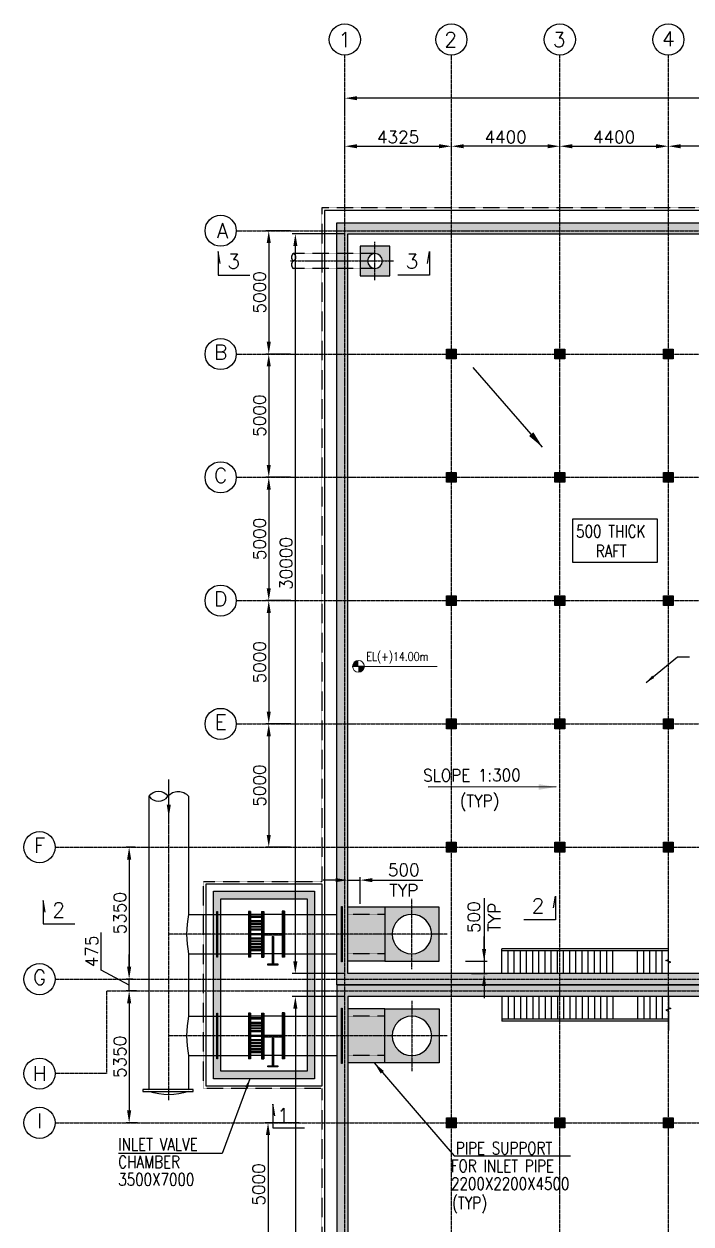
# Model space of a CAD drawing. Header units: millimetres. Extents: x -7644 to 230040, y 17031 to 222323.
# Drawn here: x 589 to 27644, y 173661 to 222323 of the extents above; entities that cross this region are included whole.
import ezdxf
from ezdxf.enums import TextEntityAlignment as Align

# ---------------------------------------------------------------- set-up
doc = ezdxf.new("R2010")
doc.units = ezdxf.units.MM
doc.header["$LTSCALE"] = 4
doc.header["$MEASUREMENT"] = 0
doc.header["$PDMODE"] = 34
for name, pattern in [('CENTER', [2, 1.25, -0.25, 0.25, -0.25]), ('DASHED', [0.75, 0.5, -0.25]), ('HIDDEN', [0.375, 0.25, -0.125])]:
    doc.linetypes.add(name, pattern=pattern)
doc.layers.add('C - E - Text 2.5', color=3, linetype='CENTER', lineweight=35)
doc.layers.add('Object', color=7, linetype='Continuous', lineweight=0)
for name, color, linetype in [('CENTER', 252, 'CENTER'), ('COLUMN', 7, 'Continuous'), ('DIM', 8, 'Continuous'), ('GD NAME', 6, 'CENTER'), ('GRID', 8, 'CENTER'), ('HATCH', 253, 'Continuous'), ('MOTOR', 252, 'Continuous'), ('PCC', 8, 'HIDDEN'), ('PIPE LINE(MOTOR)', 142, 'Continuous'), ('RCC WALL', 7, 'Continuous'), ('SHADE', 5, 'Continuous'), ('txt-1', 7, 'Continuous'), ('txt-2', 7, 'Continuous')]:
    doc.layers.add(name, color=color, linetype=linetype)
doc.styles.add('Mano', font='romand.shx', dxfattribs={"height": 3})
doc.styles.add('ROMANS', font='ROMANS')
doc.dimstyles.new('1-75N', dxfattribs={"dimscale": 75, "dimtxt": 5, "dimasz": 5, "dimexe": 1.25, "dimexo": 1.25, "dimgap": 1.25, "dimtad": 1, "dimdec": 0, "dimdsep": 46, "dimtxsty": 'ROMANS', "dimcen": 1, "dimclrd": 8, "dimclre": 8, "dimclrt": 5, "dimadec": 0, "dimazin": 0, "dimtfac": 1, "dimtdec": 0, "dimtmove": 0, "dimatfit": 3, "dimfxl": 1, "dimarcsym": 0})

# ---------------------------------------------------------------- blocks, each defined once
blk = doc.blocks.new('*D92')
at = {"layer": 'DEFPOINTS', "color": 0, "transparency": 16777216}
for p in [(13725, 182890), (11596, 152891), (13725, 152891)]:
    blk.add_point(p, dxfattribs=at)
at = {"layer": 'DIM', "color": 8, "lineweight": -2, "transparency": 16777216}
for p, q in [((13600, 182890), (11471, 182890)), ((11596, 182390), (11596, 153391)), ((13600, 152891), (11471, 152891))]:
    blk.add_line(p, q, dxfattribs=at)
at = {"layer": 'DIM', "color": 8, "transparency": 16777216}
for points in [[(11512, 182390), (11679, 182390), (11596, 182890)], [(11512, 153391), (11679, 153391), (11596, 152891)]]:
    blk.add_solid(points, dxfattribs=at)
at = {"layer": 'DIM', "color": 5, "transparency": 16777216, "insert": (11221, 166260), "char_height": 500, "attachment_point": 5, "rotation": 90, "style": 'ROMANS'}
blk.add_mtext('30000', dxfattribs=at)
blk = doc.blocks.new('*D94')
at = {"layer": 'DEFPOINTS', "color": 0, "transparency": 16777216}
for p in [(18377, 184315), (18618, 183815), (19252, 183815)]:
    blk.add_point(p, dxfattribs=at)
at = {"layer": 'DIM', "color": 8, "lineweight": -2, "transparency": 16777216}
for p, q in [((19252, 186871), (19252, 184315)), ((19252, 184815), (19252, 185315)), ((18502, 184315), (19377, 184315)), ((19252, 184315), (19252, 183815)), ((19252, 184315), (19252, 183815)), ((18743, 183815), (19377, 183815)), ((19252, 183315), (19252, 182815))]:
    blk.add_line(p, q, dxfattribs=at)
at = {"layer": 'DIM', "color": 8, "transparency": 16777216}
for points in [[(19169, 184815), (19336, 184815), (19252, 184315)], [(19169, 183315), (19336, 183315), (19252, 183815)]]:
    blk.add_solid(points, dxfattribs=at)
at = {"layer": 'DIM', "color": 5, "transparency": 16777216, "insert": (19252, 186103), "char_height": 500, "attachment_point": 5, "rotation": 90, "style": 'ROMANS'}
blk.add_mtext('500\\PTYP', dxfattribs=at)
blk = doc.blocks.new('*D95')
at = {"layer": 'DEFPOINTS', "color": 0, "transparency": 16777216}
for p in [(13725, 187605), (13725, 186772), (14225, 186515)]:
    blk.add_point(p, dxfattribs=at)
at = {"layer": 'DIM', "color": 8, "lineweight": -2, "transparency": 16777216}
for p, q in [((13225, 187605), (12725, 187605)), ((13725, 186897), (13725, 187730)), ((13725, 187605), (14225, 187605)), ((14225, 186640), (14225, 187730)), ((14725, 187605), (16761, 187605))]:
    blk.add_line(p, q, dxfattribs=at)
at = {"layer": 'DIM', "color": 8, "transparency": 16777216}
for points in [[(13225, 187689), (13225, 187522), (13725, 187605)], [(14725, 187689), (14725, 187522), (14225, 187605)]]:
    blk.add_solid(points, dxfattribs=at)
at = {"layer": 'DIM', "color": 5, "transparency": 16777216, "insert": (15993, 187605), "char_height": 500, "attachment_point": 5, "style": 'ROMANS'}
blk.add_mtext('500\\PTYP', dxfattribs=at)
blk = doc.blocks.new('*D96')
at = {"layer": 'DEFPOINTS', "color": 0, "transparency": 16777216}
for p in [(4854, 183590), (5123, 183590), (5123, 183115)]:
    blk.add_point(p, dxfattribs=at)
at = {"layer": 'DIM', "color": 8, "lineweight": -2, "transparency": 16777216}
for p, q in [((3715, 183948), (3715, 185484)), ((4854, 184090), (4854, 184590)), ((4854, 183353), (3715, 183948)), ((4998, 183590), (4729, 183590)), ((4854, 183115), (4854, 183590)), ((4854, 183115), (4854, 183590)), ((4998, 183115), (4729, 183115)), ((4854, 182615), (4854, 182115))]:
    blk.add_line(p, q, dxfattribs=at)
at = {"layer": 'DIM', "color": 8, "transparency": 16777216}
for points in [[(4771, 184090), (4938, 184090), (4854, 183590)], [(4771, 182615), (4938, 182615), (4854, 183115)]]:
    blk.add_solid(points, dxfattribs=at)
at = {"layer": 'DIM', "color": 5, "transparency": 16777216, "insert": (3340, 184716), "char_height": 500, "attachment_point": 5, "rotation": 90, "style": 'ROMANS'}
blk.add_mtext('475', dxfattribs=at)
blk = doc.blocks.new('A$C472B03D5')
at = {"layer": 'DIM'}
h = blk.add_hatch(color=1, dxfattribs=at)
h.dxf.hatch_style = 1
h.paths.add_polyline_path([(0, 0), (-238, 0), (-238, -238, 0.414214)])
h.paths.add_polyline_path([(-238, 0), (-238, 238, 0.414214), (-476, 0)])
at = {"layer": 'DIM', "color": 1}
blk.add_line((0, 0), (-476, 0), dxfattribs=at)
at = {"layer": 'Object'}
blk.add_lwpolyline([(0, 0), (2950, 0)], dxfattribs=at)
blk.add_circle((-238, 0), 238, dxfattribs=at)
blk = doc.blocks.new('*D97')
at = {"layer": 'DEFPOINTS', "color": 0, "transparency": 16777216}
for p in [(11525, 213940), (10517, 208940), (11525, 208940)]:
    blk.add_point(p, dxfattribs=at)
at = {"layer": 'DIM', "color": 8, "lineweight": -2, "transparency": 16777216}
for p, q in [((11400, 213940), (10392, 213940)), ((10517, 213440), (10517, 209440)), ((11400, 208940), (10392, 208940))]:
    blk.add_line(p, q, dxfattribs=at)
at = {"layer": 'DIM', "color": 8, "transparency": 16777216}
for points in [[(10434, 213440), (10600, 213440), (10517, 213940)], [(10434, 209440), (10600, 209440), (10517, 208940)]]:
    blk.add_solid(points, dxfattribs=at)
at = {"layer": 'DIM', "color": 5, "transparency": 16777216, "insert": (10142, 211440), "char_height": 500, "attachment_point": 5, "rotation": 90, "style": 'ROMANS'}
blk.add_mtext('5000', dxfattribs=at)
blk = doc.blocks.new('*D98')
at = {"layer": 'DEFPOINTS', "color": 0, "transparency": 16777216}
for p in [(11525, 208940), (10517, 203940), (11525, 203940)]:
    blk.add_point(p, dxfattribs=at)
at = {"layer": 'DIM', "color": 8, "lineweight": -2, "transparency": 16777216}
for p, q in [((11400, 208940), (10392, 208940)), ((10517, 208440), (10517, 204440)), ((11400, 203940), (10392, 203940))]:
    blk.add_line(p, q, dxfattribs=at)
at = {"layer": 'DIM', "color": 8, "transparency": 16777216}
for points in [[(10434, 208440), (10600, 208440), (10517, 208940)], [(10434, 204440), (10600, 204440), (10517, 203940)]]:
    blk.add_solid(points, dxfattribs=at)
at = {"layer": 'DIM', "color": 5, "transparency": 16777216, "insert": (10142, 206440), "char_height": 500, "attachment_point": 5, "rotation": 90, "style": 'ROMANS'}
blk.add_mtext('5000', dxfattribs=at)
blk = doc.blocks.new('*D128')
at = {"layer": 'DEFPOINTS', "color": 0, "transparency": 16777216}
for p in [(11525, 203940), (10517, 198940), (11537, 198940)]:
    blk.add_point(p, dxfattribs=at)
at = {"layer": 'DIM', "color": 8, "lineweight": -2, "transparency": 16777216}
for p, q in [((11400, 203940), (10392, 203940)), ((10517, 203440), (10517, 199440)), ((11412, 198940), (10392, 198940))]:
    blk.add_line(p, q, dxfattribs=at)
at = {"layer": 'DIM', "color": 8, "transparency": 16777216}
for points in [[(10434, 203440), (10600, 203440), (10517, 203940)], [(10434, 199440), (10600, 199440), (10517, 198940)]]:
    blk.add_solid(points, dxfattribs=at)
at = {"layer": 'DIM', "color": 5, "transparency": 16777216, "insert": (10142, 201440), "char_height": 500, "attachment_point": 5, "rotation": 90, "style": 'ROMANS'}
blk.add_mtext('5000', dxfattribs=at)
blk = doc.blocks.new('*D129')
at = {"layer": 'DEFPOINTS', "color": 0, "transparency": 16777216}
for p in [(11525, 198940), (10517, 193940), (11537, 193940)]:
    blk.add_point(p, dxfattribs=at)
at = {"layer": 'DIM', "color": 8, "lineweight": -2, "transparency": 16777216}
for p, q in [((11400, 198940), (10392, 198940)), ((10517, 198440), (10517, 194440)), ((11412, 193940), (10392, 193940))]:
    blk.add_line(p, q, dxfattribs=at)
at = {"layer": 'DIM', "color": 8, "transparency": 16777216}
for points in [[(10434, 198440), (10600, 198440), (10517, 198940)], [(10434, 194440), (10600, 194440), (10517, 193940)]]:
    blk.add_solid(points, dxfattribs=at)
at = {"layer": 'DIM', "color": 5, "transparency": 16777216, "insert": (10142, 196440), "char_height": 500, "attachment_point": 5, "rotation": 90, "style": 'ROMANS'}
blk.add_mtext('5000', dxfattribs=at)
blk = doc.blocks.new('*D99')
at = {"layer": 'DEFPOINTS', "color": 0, "transparency": 16777216}
for p in [(11525, 193940), (10517, 188940), (11525, 188940)]:
    blk.add_point(p, dxfattribs=at)
at = {"layer": 'DIM', "color": 8, "lineweight": -2, "transparency": 16777216}
for p, q in [((11400, 193940), (10392, 193940)), ((10517, 193440), (10517, 189440)), ((11400, 188940), (10392, 188940))]:
    blk.add_line(p, q, dxfattribs=at)
at = {"layer": 'DIM', "color": 8, "transparency": 16777216}
for points in [[(10434, 193440), (10600, 193440), (10517, 193940)], [(10434, 189440), (10600, 189440), (10517, 188940)]]:
    blk.add_solid(points, dxfattribs=at)
at = {"layer": 'DIM', "color": 5, "transparency": 16777216, "insert": (10142, 191440), "char_height": 500, "attachment_point": 5, "rotation": 90, "style": 'ROMANS'}
blk.add_mtext('5000', dxfattribs=at)
blk = doc.blocks.new('*D100')
at = {"layer": 'DEFPOINTS', "color": 0, "transparency": 16777216}
for p in [(5220, 188940), (4854, 183590), (5123, 183590)]:
    blk.add_point(p, dxfattribs=at)
at = {"layer": 'DIM', "color": 8, "lineweight": -2, "transparency": 16777216}
for p, q in [((5095, 188940), (4729, 188940)), ((4854, 188440), (4854, 184090)), ((4998, 183590), (4729, 183590))]:
    blk.add_line(p, q, dxfattribs=at)
at = {"layer": 'DIM', "color": 8, "transparency": 16777216}
for points in [[(4771, 188440), (4938, 188440), (4854, 188940)], [(4771, 184090), (4938, 184090), (4854, 183590)]]:
    blk.add_solid(points, dxfattribs=at)
at = {"layer": 'DIM', "color": 5, "transparency": 16777216, "insert": (4479, 186265), "char_height": 500, "attachment_point": 5, "rotation": 90, "style": 'ROMANS'}
blk.add_mtext('5350', dxfattribs=at)
blk = doc.blocks.new('*D101')
at = {"layer": 'DEFPOINTS', "color": 0, "transparency": 16777216}
for p in [(5275, 183115), (4854, 177765), (5323, 177765)]:
    blk.add_point(p, dxfattribs=at)
at = {"layer": 'DIM', "color": 8, "lineweight": -2, "transparency": 16777216}
for p, q in [((5150, 183115), (4729, 183115)), ((4854, 182615), (4854, 178265)), ((5198, 177765), (4729, 177765))]:
    blk.add_line(p, q, dxfattribs=at)
at = {"layer": 'DIM', "color": 8, "transparency": 16777216}
for points in [[(4771, 182615), (4938, 182615), (4854, 183115)], [(4771, 178265), (4938, 178265), (4854, 177765)]]:
    blk.add_solid(points, dxfattribs=at)
at = {"layer": 'DIM', "color": 5, "transparency": 16777216, "insert": (4479, 180440), "char_height": 500, "attachment_point": 5, "rotation": 90, "style": 'ROMANS'}
blk.add_mtext('5350', dxfattribs=at)
blk = doc.blocks.new('*D102')
at = {"layer": 'DEFPOINTS', "color": 0, "transparency": 16777216}
for p in [(11877, 177765), (10487, 172765), (11525, 172765)]:
    blk.add_point(p, dxfattribs=at)
at = {"layer": 'DIM', "color": 8, "lineweight": -2, "transparency": 16777216}
for p, q in [((11752, 177765), (10362, 177765)), ((10487, 177265), (10487, 173265)), ((11400, 172765), (10362, 172765))]:
    blk.add_line(p, q, dxfattribs=at)
at = {"layer": 'DIM', "color": 8, "transparency": 16777216}
for points in [[(10403, 177265), (10570, 177265), (10487, 177765)], [(10403, 173265), (10570, 173265), (10487, 172765)]]:
    blk.add_solid(points, dxfattribs=at)
at = {"layer": 'DIM', "color": 5, "transparency": 16777216, "insert": (10112, 175265), "char_height": 500, "attachment_point": 5, "rotation": 90, "style": 'ROMANS'}
blk.add_mtext('5000', dxfattribs=at)
blk = doc.blocks.new('COL-AECS')
at = {"layer": 'HATCH'}
h = blk.add_hatch(color=256, dxfattribs=at)
h.dxf.hatch_style = 1
h.paths.add_polyline_path([(200, 200), (200, -200), (-200, -200), (-200, 200)])
at = {"layer": 'RCC WALL'}
blk.add_lwpolyline([(-200, -200), (200, -200), (200, 200), (-200, 200)], close=True, dxfattribs=at)
blk = doc.blocks.new('*D115')
at = {"layer": 'DEFPOINTS', "color": 0, "transparency": 16777216}
for p in [(17925, 217366), (13600, 216941), (17925, 216941)]:
    blk.add_point(p, dxfattribs=at)
at = {"layer": 'DIM', "color": 8, "lineweight": -2, "transparency": 16777216}
for p, q in [((13600, 217066), (13600, 217491)), ((14100, 217366), (17425, 217366)), ((17925, 217066), (17925, 217491))]:
    blk.add_line(p, q, dxfattribs=at)
at = {"layer": 'DIM', "color": 8, "transparency": 16777216}
for points in [[(14100, 217449), (14100, 217282), (13600, 217366)], [(17425, 217449), (17425, 217282), (17925, 217366)]]:
    blk.add_solid(points, dxfattribs=at)
at = {"layer": 'DIM', "color": 5, "transparency": 16777216, "insert": (15763, 217741), "char_height": 500, "attachment_point": 5, "style": 'ROMANS'}
blk.add_mtext('4325', dxfattribs=at)
blk = doc.blocks.new('*D116')
at = {"layer": 'DEFPOINTS', "color": 0, "transparency": 16777216}
for p in [(13600, 219315), (13600, 218533), (56950, 218408)]:
    blk.add_point(p, dxfattribs=at)
at = {"layer": 'DIM', "color": 8, "lineweight": -2, "transparency": 16777216}
for p, q in [((13600, 218658), (13600, 219440)), ((56450, 219315), (14100, 219315)), ((56950, 218533), (56950, 219440))]:
    blk.add_line(p, q, dxfattribs=at)
at = {"layer": 'DIM', "color": 8, "transparency": 16777216}
for points in [[(14100, 219398), (14100, 219232), (13600, 219315)], [(56450, 219398), (56450, 219232), (56950, 219315)]]:
    blk.add_solid(points, dxfattribs=at)
at = {"layer": 'DIM', "color": 5, "transparency": 16777216, "insert": (33657, 219690), "char_height": 500, "attachment_point": 5, "style": 'ROMANS'}
blk.add_mtext('43350', dxfattribs=at)
blk = doc.blocks.new('*D117')
at = {"layer": 'DEFPOINTS', "color": 0, "transparency": 16777216}
for p in [(17925, 217366), (17925, 216941), (22325, 216941)]:
    blk.add_point(p, dxfattribs=at)
at = {"layer": 'DIM', "color": 8, "lineweight": -2, "transparency": 16777216}
for p, q in [((17925, 217066), (17925, 217491)), ((21825, 217366), (18425, 217366)), ((22325, 217066), (22325, 217491))]:
    blk.add_line(p, q, dxfattribs=at)
at = {"layer": 'DIM', "color": 8, "transparency": 16777216}
for points in [[(18425, 217449), (18425, 217282), (17925, 217366)], [(21825, 217449), (21825, 217282), (22325, 217366)]]:
    blk.add_solid(points, dxfattribs=at)
at = {"layer": 'DIM', "color": 5, "transparency": 16777216, "insert": (20125, 217741), "char_height": 500, "attachment_point": 5, "style": 'ROMANS'}
blk.add_mtext('4400', dxfattribs=at)
blk = doc.blocks.new('*D118')
at = {"layer": 'DEFPOINTS', "color": 0, "transparency": 16777216}
for p in [(26725, 217366), (22325, 216941), (26725, 216941)]:
    blk.add_point(p, dxfattribs=at)
at = {"layer": 'DIM', "color": 8, "lineweight": -2, "transparency": 16777216}
for p, q in [((22325, 217066), (22325, 217491)), ((22825, 217366), (26225, 217366)), ((26725, 217066), (26725, 217491))]:
    blk.add_line(p, q, dxfattribs=at)
at = {"layer": 'DIM', "color": 8, "transparency": 16777216}
for points in [[(22825, 217449), (22825, 217282), (22325, 217366)], [(26225, 217449), (26225, 217282), (26725, 217366)]]:
    blk.add_solid(points, dxfattribs=at)
at = {"layer": 'DIM', "color": 5, "transparency": 16777216, "insert": (24525, 217741), "char_height": 500, "attachment_point": 5, "style": 'ROMANS'}
blk.add_mtext('4400', dxfattribs=at)
blk = doc.blocks.new('*D119')
at = {"layer": 'DEFPOINTS', "color": 0, "transparency": 16777216}
for p in [(26725, 217366), (26725, 216941), (31125, 216941)]:
    blk.add_point(p, dxfattribs=at)
at = {"layer": 'DIM', "color": 8, "lineweight": -2, "transparency": 16777216}
for p, q in [((26725, 217066), (26725, 217491)), ((30625, 217366), (27225, 217366)), ((31125, 217066), (31125, 217491))]:
    blk.add_line(p, q, dxfattribs=at)
at = {"layer": 'DIM', "color": 8, "transparency": 16777216}
for points in [[(27225, 217449), (27225, 217282), (26725, 217366)], [(30625, 217449), (30625, 217282), (31125, 217366)]]:
    blk.add_solid(points, dxfattribs=at)
at = {"layer": 'DIM', "color": 5, "transparency": 16777216, "insert": (28925, 217741), "char_height": 500, "attachment_point": 5, "style": 'ROMANS'}
blk.add_mtext('4400', dxfattribs=at)
blk = doc.blocks.new('*D126')
at = {"layer": 'DEFPOINTS', "color": 0, "transparency": 16777216}
for p in [(11596, 213815), (13725, 213815), (13725, 183815)]:
    blk.add_point(p, dxfattribs=at)
at = {"layer": 'DIM', "color": 8, "lineweight": -2, "transparency": 16777216}
for p, q in [((13600, 213815), (11471, 213815)), ((11596, 184315), (11596, 213315)), ((13600, 183815), (11471, 183815))]:
    blk.add_line(p, q, dxfattribs=at)
at = {"layer": 'DIM', "color": 8, "transparency": 16777216}
for points in [[(11512, 213315), (11679, 213315), (11596, 213815)], [(11512, 184315), (11679, 184315), (11596, 183815)]]:
    blk.add_solid(points, dxfattribs=at)
at = {"layer": 'DIM', "color": 5, "transparency": 16777216, "insert": (11221, 200446), "char_height": 500, "attachment_point": 5, "rotation": 90, "style": 'ROMANS'}
blk.add_mtext('30000', dxfattribs=at)
blk = doc.blocks.new('A$C0DDC0B59')
at = {"layer": 'HATCH'}
h = blk.add_hatch(color=256, dxfattribs=at)
h.dxf.hatch_style = 1
h.paths.add_polyline_path([(-300, 0), (-450, 0, -0.556523), (200, 403), (200, 224, 0.648232)], flags=17)
h.paths.add_polyline_path([(-335, -300), (200, -300), (200, -224, 0.213422), (300, 0), (450, 0, -0.6885)])
h.paths.add_polyline_path([(450, 0), (300, 0, 0.213422), (200, 224), (200, 403, -0.284915)], flags=17)
h.paths.add_polyline_path([(0, -300), (-335, -300, -0.184483), (-450, 0), (-300, 0, 0.414214)])
h.paths.add_polyline_path([(200, -300), (0, -300, 0.184483), (200, -224)], flags=17)
h.paths.add_polyline_path([(-300, -600), (-600, -600), (-600, -300), (-335, -300, 0.027731), (-300, -335)])
h.paths.add_polyline_path([(600, -600), (300, -600), (300, -335, 0.213305), (450, 0), (600, 0)])
h.paths.add_polyline_path([(600, 0), (450, 0, 0.284915), (200, 403), (200, 600), (600, 600)])
h.paths.add_polyline_path([(200, 403, 0.556523), (-450, 0), (-600, 0), (-600, 600), (200, 600)])
h.paths.add_polyline_path([(-335, -300), (-600, -300), (-600, 0), (-450, 0, 0.184483)])
h.paths.add_polyline_path([(300, -600), (-300, -600), (-300, -335, 0.382222), (300, -335)])
at = {"layer": 'CENTER', "ltscale": 0.1}
for points in [[(0, -3444), (0, 749)], [(-778, 0), (773, 0)]]:
    blk.add_lwpolyline(points, dxfattribs=at)
at = {"layer": 'PIPE LINE(MOTOR)', "linetype": 'HIDDEN'}
for points in [[(-300, 0), (-300, -3303)], [(300, 0), (300, -3303)]]:
    blk.add_lwpolyline(points, dxfattribs=at)
at = {"layer": 'PIPE LINE(MOTOR)'}
for points in [[(300, -3303, 0.563333), (0, -3303, -0.563333), (-300, -3303, -1.111131)], [(300, -3303, -0.563333), (0, -3303)]]:
    blk.add_lwpolyline(points, format="xyb", dxfattribs=at)
blk.add_circle((0, 0), 300, dxfattribs=at)
at = {"layer": 'RCC WALL'}
blk.add_lwpolyline([(-600, 600), (600, 600), (600, -600), (-600, -600)], close=True, dxfattribs=at)
blk = doc.blocks.new('A$C6D820411')
at = {"layer": 'HATCH'}
h = blk.add_hatch(color=256, dxfattribs=at)
h.dxf.hatch_style = 1
h.paths.add_polyline_path([(-964, 1350), (-964, -150), (1236, -150), (1236, 1350)])
h = blk.add_hatch(color=256, dxfattribs=at)
h.dxf.hatch_style = 1
h.paths.add_polyline_path([(3161, 1350), (3161, -150), (5361, -150), (5361, 1350)])
h = blk.add_hatch(color=256, dxfattribs=at)
h.dxf.hatch_style = 1
edge = h.paths.add_edge_path(flags=16)
edge.add_arc((136, -1250), 800, -90, 270, ccw=False)
h.paths.add_polyline_path([(-964, -150), (1236, -150), (1236, -2350), (-964, -2350)])
h = blk.add_hatch(color=256, dxfattribs=at)
h.dxf.hatch_style = 1
edge = h.paths.add_edge_path(flags=16)
edge.add_arc((4261, -1250), 800, -90, 270, ccw=False)
h.paths.add_polyline_path([(5361, -150), (3161, -150), (3161, -2350), (5361, -2350)])
at = {"layer": 'CENTER'}
for points in [[(6870, 8615), (-4657, 8615)], [(136, -2678), (136, 8615)], [(4261, -2678), (4261, 8615)], [(1562, -1250), (-1289, -1250)], [(2836, -1250), (5687, -1250)]]:
    blk.add_lwpolyline(points, dxfattribs=at)
at = {"layer": 'MOTOR'}
for p, q in [((-787, 5295), (-787, 5383)), ((-787, 5383), (1074, 5383)), ((1074, 5295), (1074, 5383)), ((3338, 5295), (3338, 5383)), ((3338, 5383), (5199, 5383)), ((5199, 5295), (5199, 5383)), ((-787, 5339), (1074, 5339)), ((-787, 5295), (1074, 5295)), ((-664, 4850, 0), (-664, 5295, 0)), ((-597, 4850), (-597, 5295)), ((-579, 4850), (-579, 5295)), ((-542, 4850), (-542, 5295)), ((-407, 4850), (-407, 5295)), ((-406, 4850), (-406, 5295)), ((-369, 4850), (-369, 5295)), ((-294, 4850), (-294, 5295)), ((-293, 4850), (-293, 5295)), ((-256, 4850), (-256, 5295)), ((-180, 4850), (-180, 5295)), ((-143, 4850), (-143, 5295)), ((-63, 4850), (-63, 5295)), ((-26, 4850), (-26, 5295)), ((127, 4850), (127, 5295)), ((164, 4850), (164, 5295)), ((298, 4850), (298, 5295)), ((335, 4850), (335, 5295)), ((415, 4850), (415, 5295)), ((452, 4850), (452, 5295)), ((532, 4850), (532, 5295)), ((569, 4850), (569, 5295)), ((649, 4850), (649, 5295)), ((686, 4850), (686, 5295)), ((762, 4850), (762, 5295)), ((800, 4850), (800, 5295)), ((818, 4850), (818, 5295)), ((936, 4850, 0), (936, 5295, 0)), ((3338, 5339), (5199, 5339)), ((3338, 5295), (5199, 5295)), ((3461, 4850, 0), (3461, 5295, 0)), ((3528, 4850), (3528, 5295)), ((3546, 4850), (3546, 5295)), ((3583, 4850), (3583, 5295)), ((3718, 4850), (3718, 5295)), ((3719, 4850), (3719, 5295)), ((3756, 4850), (3756, 5295)), ((3831, 4850), (3831, 5295)), ((3832, 4850), (3832, 5295)), ((3869, 4850), (3869, 5295)), ((3945, 4850), (3945, 5295)), ((3982, 4850), (3982, 5295)), ((4062, 4850), (4062, 5295)), ((4099, 4850), (4099, 5295)), ((4252, 4850), (4252, 5295)), ((4289, 4850), (4289, 5295)), ((4423, 4850), (4423, 5295)), ((4460, 4850), (4460, 5295)), ((4540, 4850), (4540, 5295)), ((4577, 4850), (4577, 5295)), ((4657, 4850), (4657, 5295)), ((4694, 4850), (4694, 5295)), ((4774, 4850), (4774, 5295)), ((4811, 4850), (4811, 5295)), ((4887, 4850), (4887, 5295)), ((4925, 4850), (4925, 5295)), ((4943, 4850), (4943, 5295)), ((5061, 4850, 0), (5061, 5295, 0)), ((-787, 4850), (-787, 4761)), ((-787, 4850), (-787, 4761)), ((-787, 4850), (1074, 4850)), ((-787, 4806), (1074, 4806)), ((-787, 4761), (1074, 4761)), ((-767, 4850), (1074, 4850)), ((-721, 4806), (1007, 4806)), ((-721, 4761), (1007, 4761)), ((-664, 4010), (-664, 4761, 0)), ((114, 4761), (107, 4010)), ((176, 4761), (169, 4010)), ((226, 4420), (1345, 4420)), ((226, 4420), (226, 4367)), ((226, 4394), (1345, 4394)), ((936, 4420, 0), (936, 4761, 0)), ((1074, 4850), (1074, 4761)), ((1074, 4850), (1074, 4761)), ((1391, 4594), (1345, 4594)), ((1345, 4594), (1345, 4394)), ((1345, 4394), (1345, 4194)), ((1391, 4194), (1391, 4594)), ((3338, 4850), (3338, 4761)), ((3338, 4850), (3338, 4761)), ((3338, 4850), (5199, 4850)), ((3338, 4806), (5199, 4806)), ((3338, 4761), (5199, 4761)), ((3358, 4850), (5199, 4850)), ((3404, 4806), (5132, 4806)), ((3461, 4010), (3461, 4761, 0)), ((4239, 4761), (4232, 4010)), ((4301, 4761), (4294, 4010)), ((4351, 4420), (5470, 4420)), ((4351, 4420), (4351, 4367)), ((4351, 4394), (5470, 4394)), ((5061, 4420, 0), (5061, 4761, 0)), ((5072, 4806, 0), (5072, 4806, 0)), ((5199, 4850), (5199, 4761)), ((5199, 4850), (5199, 4761)), ((5516, 4594), (5470, 4594)), ((5470, 4594), (5470, 4394)), ((5470, 4394), (5470, 4194)), ((5516, 4194), (5516, 4594)), ((-794, 3921), (-794, 4010)), ((-794, 4010), (1067, 4010)), ((-794, 3966), (1067, 3966)), ((-794, 3921), (1067, 3921)), ((226, 4367), (1345, 4367)), ((936, 4010), (936, 4367, 0)), ((1067, 3921), (1067, 4010)), ((1345, 4194), (1391, 4194)), ((3331, 3921), (3331, 4010)), ((3331, 4010), (5192, 4010)), ((3331, 3966), (5192, 3966)), ((3331, 3921), (5192, 3921)), ((3461, 3966), (3461, 3966)), ((4351, 4367), (5470, 4367)), ((5061, 4010), (5061, 4367, 0)), ((5192, 3921), (5192, 4010)), ((5470, 4194), (5516, 4194))]:
    blk.add_line(p, q, dxfattribs=at)
for points in [[(-787, 6641), (1074, 6641), (1074, 6659), (-787, 6659)], [(3338, 6641), (5199, 6641), (5199, 6659), (3338, 6659)], [(-990, 1587), (1263, 1587), (1263, 1613), (-990, 1613)], [(3135, 1587), (5388, 1587), (5388, 1613), (3135, 1613)]]:
    blk.add_lwpolyline(points, close=True, dxfattribs=at)
at = {"layer": 'PIPE LINE(MOTOR)'}
for points in [[(-5454, 9415, 0.52487), (-5454, 8647)], [(-5454, 9415, -0.52487), (-5454, 8647, 0.480441), (-5454, 7815, 0.480441)], [(6519, 7815, 0.159761), (6519, 9416, 2.959134)], [(-664, 7815, -0.091268), (936, 7815, -4.396866)], [(3461, 7815, -0.091268), (5061, 7815, -4.396866)]]:
    blk.add_lwpolyline(points, format="xyb", dxfattribs=at)
for points in [[(6442, 9415), (-5454, 9415)], [(-5454, 7815), (-664, 7815)], [(-664, 7815), (-664, 5383)], [(936, 7815), (3461, 7815)], [(936, 7815), (936, 5383)], [(3461, 7815), (3461, 5383)], [(5061, 7815), (6442, 7815)], [(5061, 7815), (5061, 5383)], [(-664, 3921), (-664, 1800)], [(936, 3921), (936, 1800)], [(3461, 3921), (3461, 1800)], [(5061, 3921), (5061, 1800)]]:
    blk.add_lwpolyline(points, dxfattribs=at)
blk.add_lwpolyline([(6442, 9672), (6519, 9672), (6519, 7622), (6442, 7622)], close=True, dxfattribs=at)
at = {"layer": 'PIPE LINE(MOTOR)', "linetype": 'HIDDEN'}
for points in [[(-664, -150), (-664, 1350)], [(936, -150), (936, 1350)], [(3461, -150), (3461, 1350)], [(5061, -150), (5061, 1350)]]:
    blk.add_lwpolyline(points, dxfattribs=at)
at = {"layer": 'PIPE LINE(MOTOR)'}
for centre in [(136, -1250), (4261, -1250)]:
    blk.add_circle(centre, 800, dxfattribs=at)
at = {"layer": 'RCC WALL'}
for points in [[(-964, -150), (-964, 1350)], [(1236, -150), (1236, 1350)], [(3161, -150), (3161, 1350)], [(5361, -150), (5361, 1350)]]:
    blk.add_lwpolyline(points, dxfattribs=at)
for points in [[(-964, -150), (1236, -150), (1236, -2350), (-964, -2350)], [(5361, -150), (3161, -150), (3161, -2350), (5361, -2350)]]:
    blk.add_lwpolyline(points, close=True, dxfattribs=at)
at = {"layer": 'DIM'}
blk.add_leader([(-4608, 8614), (-6132, 8614)], dimstyle='1-75N', override={"dimscale": 100, "dimasz": 5, "dimtad": 0}, dxfattribs=at)

msp = doc.modelspace()

# ---------------------------------------------------------------- hatches: boundary and pattern name
at = {"layer": 'HATCH'}
h = msp.add_hatch(color=256, dxfattribs=at)
h.dxf.hatch_style = 1
h.paths.add_polyline_path([(56825.2, 198815.3), (56825.3, 183815.3), (13725.2, 183815.3), (13725.2, 213815.3), (39725.2, 213815.3), (39725.2, 198815.3)], flags=16)
h.paths.add_polyline_path([(40175.2, 199265.3), (40175.2, 214265.3), (13275.2, 214265.3), (13275.2, 183365.3), (57525.2, 183365.3), (57525.1, 199265.3)])
h = msp.add_hatch(color=256, dxfattribs=at)
h.dxf.hatch_style = 1
h.paths.add_polyline_path([(12075.2, 179852.8), (8575.2, 179852.8), (8575.2, 186852.8), (12075.2, 186852.8)], flags=16)
h.paths.add_polyline_path([(12375.2, 187152.8), (12375.2, 179552.8), (8275.2, 179552.8), (8275.2, 187152.8)])
h = msp.add_hatch(color=256, dxfattribs=at)
h.dxf.hatch_style = 1
h.paths.add_polyline_path([(39725.2, 167890.3), (56825.2, 167890.3), (56825.3, 182890.3), (13725.2, 182890.3), (13725.2, 152890.5), (39725.2, 152890.5)], flags=16)
h.paths.add_polyline_path([(40175.2, 167440.3), (57525.2, 167440.3), (57525.3, 183340.3), (13275.2, 183340.3), (13275.2, 152440.5), (40175.2, 152440.5)])

# ---------------------------------------------------------------- linework, layer by layer
at = {"layer": 'DIM', "color": 7, "linetype": 'Continuous'}
msp.add_lwpolyline([(26278.5, 202242.1), (22833.1, 202242.1), (22833.1, 200497.5), (26278.5, 200497.5)], close=True, dxfattribs=at)
at = {"layer": 'GRID'}
for points in [[(13600.2, 151067.2), (13600.2, 221059.9)], [(17925.2, 151346.2), (17925.2, 221059.9)], [(22325.2, 151067.2), (22325.2, 221059.9)], [(26725.2, 151067.2), (26725.2, 221059.9)], [(9197.6, 213940.3), (41605.6, 213940.3)], [(9197.6, 208940.3), (41605.6, 208940.3)], [(9197.6, 203940.3), (41605.6, 203940.3)], [(9197.6, 198940.3), (58935.7, 198940.3)], [(9197.6, 193940.3), (58935.7, 193940.3)], [(1852.4, 188940.3), (58935.7, 188940.3)], [(1852.4, 183590.3), (58935.7, 183590.3)], [(3934.8, 183115.3), (3934.8, 179760.6), (1852.4, 179760.6)], [(3934.8, 183115.3), (58935.7, 183115.3)], [(1852.4, 177765.3), (58935.7, 177765.3)]]:
    msp.add_lwpolyline(points, dxfattribs=at)
at = {"layer": 'PCC'}
for points in [[(58125.2, 188103.2), (58125.2, 199865.5), (40775.2, 199865.5), (40775.2, 214865.3), (12675.2, 214865.3), (12675.2, 187552.8)], [(12675.2, 179152.8), (7875.2, 179152.8), (7875.2, 187552.8), (12675.2, 187552.8)], [(12675.2, 179152.8), (12675.2, 151840.5), (40775.2, 151840.5), (40775.2, 166840.3), (58125.2, 166840.2), (58125.2, 178603.2)]]:
    msp.add_lwpolyline(points, dxfattribs=at)
at = {"layer": 'PCC', "ltscale": 20}
msp.add_lwpolyline([(12675.2, 187452.8), (12675.2, 179252.8)], dxfattribs=at)
at = {"layer": 'RCC WALL'}
for p, q in [((13725.2, 183865.3), (13725.2, 213815.3)), ((19975.2, 183815.3), (19975.2, 184815.3)), ((26725.2, 184815.3), (19975.2, 184815.3)), ((20225.2, 183815.3), (20225.2, 184740.3)), ((20475.2, 183815.3), (20475.2, 184740.3)), ((20725.2, 183815.3), (20725.2, 184740.3)), ((20975.2, 183815.3), (20975.2, 184740.3)), ((21225.2, 183815.3), (21225.2, 184740.3)), ((21475.2, 183815.3), (21475.2, 184740.3)), ((21725.2, 183815.3), (21725.2, 184740.3)), ((21975.2, 183815.3), (21975.2, 184740.3)), ((22225.2, 183815.3), (22225.2, 184740.3)), ((22475.2, 183815.3), (22475.2, 184740.3)), ((22725.2, 183815.3), (22725.2, 184740.3)), ((22975.2, 183815.3), (22975.2, 184740.3)), ((23225.2, 183815.3), (23225.2, 184740.3)), ((23475.2, 183815.3), (23475.2, 184740.3)), ((23725.2, 183815.3), (23725.2, 184740.3)), ((23975.2, 183815.3), (23975.2, 184740.3)), ((24225.2, 183815.3), (24225.2, 184740.3)), ((24475.2, 183815.3), (24475.2, 184740.3)), ((25475.2, 183815.3), (25475.2, 184740.3)), ((25725.2, 183815.3), (25725.2, 184740.3)), ((25975.2, 183815.3), (25975.2, 184740.3)), ((26225.2, 183815.3), (26225.2, 184740.3)), ((26475.2, 183815.3), (26475.2, 184740.3)), ((26925.3, 183815.3), (19975.2, 183815.3)), ((19975.2, 182890.3), (19975.2, 181890.3)), ((26925.3, 182890.3), (19975.2, 182890.3)), ((20225.2, 182890.3), (20225.2, 181965.3)), ((20475.2, 182890.3), (20475.2, 181965.3)), ((20725.2, 182890.3), (20725.2, 181965.3)), ((20975.2, 182890.3), (20975.2, 181965.3)), ((21225.2, 182890.3), (21225.2, 181965.3)), ((21475.2, 182890.3), (21475.2, 181965.3)), ((21725.2, 182890.3), (21725.2, 181965.3)), ((21975.2, 182890.3), (21975.2, 181965.3)), ((22225.2, 182890.3), (22225.2, 181965.3)), ((22475.2, 182890.3), (22475.2, 181965.3)), ((22725.2, 182890.3), (22725.2, 181965.3)), ((22975.2, 182890.3), (22975.2, 181965.3)), ((23225.2, 182890.3), (23225.2, 181965.3)), ((23475.2, 182890.3), (23475.2, 181965.3)), ((23725.2, 182890.3), (23725.2, 181965.3)), ((23975.2, 182890.3), (23975.2, 181965.3)), ((24225.2, 182890.3), (24225.2, 181965.3)), ((24475.2, 182890.3), (24475.2, 181965.3)), ((25475.2, 182890.3), (25475.2, 181965.3)), ((25725.2, 182890.3), (25725.2, 181965.3)), ((25975.2, 182890.3), (25975.2, 181965.3)), ((26225.2, 182890.3), (26225.2, 181965.3)), ((26475.2, 182890.3), (26475.2, 181965.3)), ((26725.2, 181890.3), (19975.2, 181890.3))]:
    msp.add_line(p, q, dxfattribs=at)
for points in [[(58025.2, 188003.2), (58025.2, 199765.5), (40675.2, 199765.5), (40675.2, 214765.3), (12775.2, 214765.3), (12775.2, 151940.5), (40675.2, 151940.5), (40675.2, 166940.3), (58025.2, 166940.2), (58025.2, 178703.2)], [(12075.2, 179852.8), (8575.2, 179852.8), (8575.2, 186852.8), (12075.2, 186852.8), (12075.2, 179852.8)], [(26725.2, 183815.3), (26725.2, 184246.4), (26822.7, 184281.9), (26627.7, 184352.9), (26725.2, 184388.4), (26725.2, 185143.5)], [(26725.2, 184740.3), (19975.2, 184740.3)], [(26725.2, 182865.3), (26725.2, 182434.3), (26822.7, 182398.8), (26627.7, 182327.8), (26725.2, 182292.3), (26725.2, 181537.2)], [(26725.2, 181965.3), (19975.2, 181965.3)], [(26725.2, 181865.3), (26725.2, 181510.5)]]:
    msp.add_lwpolyline(points, dxfattribs=at)
for points in [[(40175.2, 199265.3), (57525.2, 199265.3), (57525.3, 183365.3), (13275.2, 183365.3), (13275.2, 214265.3), (40175.2, 214265.3)], [(39725.2, 198815.3), (56825.2, 198815.3), (56825.3, 183815.3), (13725.2, 183815.3), (13725.2, 213815.3), (39725.2, 213815.3)], [(12675.2, 179252.8), (7975.2, 179252.8), (7975.2, 187452.8), (12675.2, 187452.8)], [(12375.2, 179552.8), (8275.2, 179552.8), (8275.2, 187152.8), (12375.2, 187152.8)], [(40175.2, 167440.3), (57525.2, 167440.3), (57525.3, 183340.3), (13275.2, 183340.3), (13275.2, 152440.5), (40175.2, 152440.5)], [(39725.2, 167890.3), (56825.2, 167890.3), (56825.3, 182890.3), (13725.2, 182890.3), (13725.2, 152890.5), (39725.2, 152890.5)]]:
    msp.add_lwpolyline(points, close=True, dxfattribs=at)
at = {"layer": 'SHADE', "color": 140, "linetype": 'DASHED'}
msp.add_lwpolyline([(13484.3, 180815.8), (13484.3, 182364.9), (13466, 182364.9), (13466, 180815.8)], close=True, dxfattribs=at)
at = {"layer": 'txt-1'}
for points in [[(8546.8, 212617.7), (8463.3, 213091.4), (8463.3, 212137.5), (9751.5, 212137.5)], [(16960.3, 212617.7), (17043.8, 213091.4), (17043.8, 212137.5), (15755.6, 212137.5)], [(22068.9, 186478.3), (22152.4, 186951.9), (22152.4, 185998.1), (20864.2, 185998.1)], [(1447.1, 186311.8), (1363.6, 186785.4), (1363.6, 185831.6), (2651.8, 185831.6)], [(10761.2, 178045.5), (10677.6, 178519.2), (10677.6, 177565.3), (11965.9, 177565.3)]]:
    msp.add_lwpolyline(points, dxfattribs=at)
for centre in [(13600.2, 221691.5), (17925.2, 221691.5), (22325.2, 221691.5), (26725.2, 221691.5), (8566, 213940.3), (8566, 208940.3), (8566, 203940.3), (8566, 198940.3), (8566, 193940.3), (1220.8, 188940.3), (1220.8, 183590.3), (1220.8, 179760.6), (1220.8, 177765.3)]:
    msp.add_circle(centre, 631.6, dxfattribs=at)

# ---------------------------------------------------------------- block references
at = {"layer": 'COLUMN', "xscale": -1, "rotation": 90}
for p in [(17925.2, 208940.3), (22325.2, 208940.3), (26725.2, 208940.3), (17925.2, 203940.3), (22325.2, 203940.3), (26725.2, 203940.3), (17925.2, 198940.3), (22325.2, 198940.3), (26725.2, 198940.3), (17925.2, 193940.3), (22325.2, 193940.3), (26725.2, 193940.3), (17925.2, 188940.3), (22325.2, 188940.3), (26725.2, 188940.3), (17925.2, 177765.3), (22325.2, 177765.3), (26725.2, 177765.3)]:
    msp.add_blockref('COL-AECS', p, dxfattribs=at)
at = {"layer": 'GD NAME', "color": 3, "xscale": -1, "rotation": 270}
msp.add_blockref('A$C0DDC0B59', (14825.2, 212712.5), dxfattribs=at)
at = {"layer": 'GD NAME'}
msp.add_blockref('A$C472B03D5', (14394.3, 196274), dxfattribs=at)
at = {"layer": 'MOTOR', "xscale": -1, "rotation": 90}
msp.add_blockref('A$C6D820411', (15075.2, 185551.7), dxfattribs=at)

# ---------------------------------------------------------------- texts
at = {"layer": 'C - E - Text 2.5', "style": 'Mano', "width": 0.8}
msp.add_text('EL(+)14.00m', height=350, dxfattribs=at).set_placement((14476, 196500.9))
at = {"layer": 'txt-1', "color": 6, "style": 'ROMANS'}
for s, p in [('1', (13603.1, 221690.1)), ('2', (17896.3, 221690.1)), ('3', (22296.3, 221690.1)), ('4', (26723.8, 221720.4)), ('A', (8641.8, 213940.3)), ('B', (8566, 209016.1)), ('C', (8566, 204016.1)), ('D', (8566, 199016.1)), ('E', (8566, 194016.1)), ('F', (1220.8, 189016.1)), ('G', (1220.8, 183666.1)), ('H', (1220.8, 179760.6)), ('I', (1220.8, 177841.1))]:
    msp.add_text(s, height=600, dxfattribs=at).set_placement(p, align=Align.MIDDLE_CENTER)
for s, p in [('3', (8836.6, 212400.9)), ('3', (16070.5, 212402.9)), ('2', (21179.1, 186263.4)), ('2', (1736.9, 186095)), ('1', (10849, 177757.8))]:
    msp.add_text(s, height=600, dxfattribs=at).set_placement(p)
at = {"layer": 'txt-2', "style": 'ROMANS'}
for s, rotation, width, p in [('500 THICK', 0, 0.8, (22985.2, 201496.7)), ('RAFT', 0, 0.8, (23782.5, 200704)), ('SLOPE 1:300', 0.19099, 0.9, (16782.7, 191604)), ('(TYP)', 0.19099, 0.9, (18265.9, 190564)), ('INLET VALVE', 0, 0.8, (4413, 176635.5)), ('PIPE SUPPORT', 0, 0.8, (18105.7, 176485.2)), ('CHAMBER', 0, 0.8, (4413, 175930.5)), ('FOR INLET PIPE', 0, 0.8, (17902.8, 175768.6)), ('3500X7000', 0, 0.8, (4413, 175217)), ('2200X2200X4500', 0, 0.8, (17911.2, 175048.1)), ('(TYP)', 0, 0.8, (17950.5, 174266))]:
    msp.add_text(s, height=500, rotation=rotation, dxfattribs=dict(at, width=width)).set_placement(p)

# ---------------------------------------------------------------- dimensions: what is measured, and where the dimension line sits
at = {"layer": 'DIM', "color": 5}
for base, p1, p2, angle, override, picture, middle in [((13600.2, 219315), (56950.2, 218407.9), (13600.2, 218532.8), 180, {"dimscale": 100}, '*D116', (33657, 219315)), ((11595.8, 213815.2), (13725.2, 183815.3), (13725.2, 213815.2), 90, {"dimscale": 100}, '*D126', (11595.8, 200445.8)), ((4854.5, 183590.3), (5122.6, 183115.3), (5122.6, 183590.3), 270, {"dimscale": 100, "dimtmove": 1}, '*D96', (3714.8, 184073.1)), ((11595.8, 152890.5), (13725.2, 182890.3), (13725.2, 152890.5), 270, {"dimscale": 100}, '*D92', (11595.8, 166259.8))]:
    dim = msp.add_linear_dim(base=base, p1=p1, p2=p2, angle=angle, dimstyle='1-75N', override=override, dxfattribs=at)
    dim.commit()
    dim.dimension.update_dxf_attribs({"geometry": picture, "text_midpoint": middle, "dimtype": 160})
for base, p1, p2, angle, picture, middle in [((17925.2, 217365.7), (13600.2, 216941.2), (17925.2, 216941.2), 180, '*D115', (15762.7, 217740.7)), ((26725.2, 217365.7), (22325.2, 216941.2), (26725.2, 216941.2), 180, '*D118', (24525.2, 217740.7)), ((10517.1, 208940.3), (11525.2, 213940.3), (11525.2, 208940.3), 270, '*D97', (10142.1, 211440.3)), ((10517.1, 203940.3), (11525.2, 208940.3), (11525.2, 203940.3), 270, '*D98', (10142.1, 206440.3)), ((10517.1, 198940.3), (11525.2, 203940.3), (11536.9, 198940.3), 270, '*D128', (10142.1, 201440.3)), ((10517.1, 193940.3), (11525.2, 198940.3), (11536.9, 193940.3), 270, '*D129', (10142.1, 196440.3)), ((10517.1, 188940.3), (11525.2, 193940.3), (11525.2, 188940.3), 270, '*D99', (10142.1, 191440.3)), ((4854.5, 183590.3), (5219.8, 188940.3), (5122.6, 183590.3), 270, '*D100', (4479.5, 186265.3)), ((4854.5, 177765.3), (5274.8, 183115.3), (5323.4, 177765.3), 270, '*D101', (4479.5, 180440.3)), ((10486.6, 172765.3), (11876.7, 177765.3), (11525.2, 172765.3), 270, '*D102', (10111.6, 175265.3))]:
    dim = msp.add_linear_dim(base=base, p1=p1, p2=p2, angle=angle, dimstyle='1-75N', override={"dimscale": 100}, dxfattribs=at)
    dim.commit()
    dim.dimension.update_dxf_attribs({"geometry": picture, "text_midpoint": middle})
for base, p1, p2, picture, middle in [((17925.2, 217365.7), (22325.2, 216941.2), (17925.2, 216941.2), '*D117', (20125.2, 217740.7)), ((26725.2, 217365.7), (31125.2, 216941.2), (26725.2, 216941.2), '*D119', (28925.2, 217740.7))]:
    dim = msp.add_linear_dim(base=base, p1=p1, p2=p2, dimstyle='1-75N', override={"dimscale": 100}, dxfattribs=at)
    dim.commit()
    dim.dimension.update_dxf_attribs({"geometry": picture, "text_midpoint": middle})
for base, p1, p2, angle, override, picture, middle in [((13725.2, 187605.4), (14225.2, 186515.3), (13725.2, 186771.6), 180, {"dimscale": 100}, '*D95', (15993, 187605.4)), ((19252.4, 183815.3), (18377.1, 184315.3), (18617.8, 183815.3), 270, {"dimscale": 100, "dimtmove": 1}, '*D94', (19996.7, 186102.9))]:
    dim = msp.add_linear_dim(base=base, p1=p1, p2=p2, angle=angle, text='<>\\XTYP', dimstyle='1-75N', override=override, dxfattribs=at)
    dim.commit()
    dim.dimension.update_dxf_attribs({"geometry": picture, "text_midpoint": middle, "dimtype": 160})

# ---------------------------------------------------------------- leaders
for points in [[(21623.4, 205162.4), (18806.7, 208392)], [(22170.7, 191384.2), (16989.5, 191371.1)]]:
    msp.add_leader(points, dimstyle='1-75N', override={"dimscale": 100, "dimasz": 7, "dimtad": 0}, dxfattribs=at)
at = {"layer": 'DIM'}
msp.add_leader([(14797.8, 180190.3), (18038.9, 176431.5), (22757.3, 176431.5)], dimstyle='1-75N', override={"dimscale": 100, "dimtad": 0}, dxfattribs=at)
at = {"layer": 'RCC WALL'}
for points in [[(25820.2, 195614), (27102, 196656.5), (27588, 196656.5)], [(9750, 179552.8), (8630.5, 176521.5), (4428, 176521.5)]]:
    msp.add_leader(points, dimstyle='1-75N', override={"dimgap": 1.25, "dimtad": 0}, dxfattribs=at)

doc.saveas('drawing.dxf')
